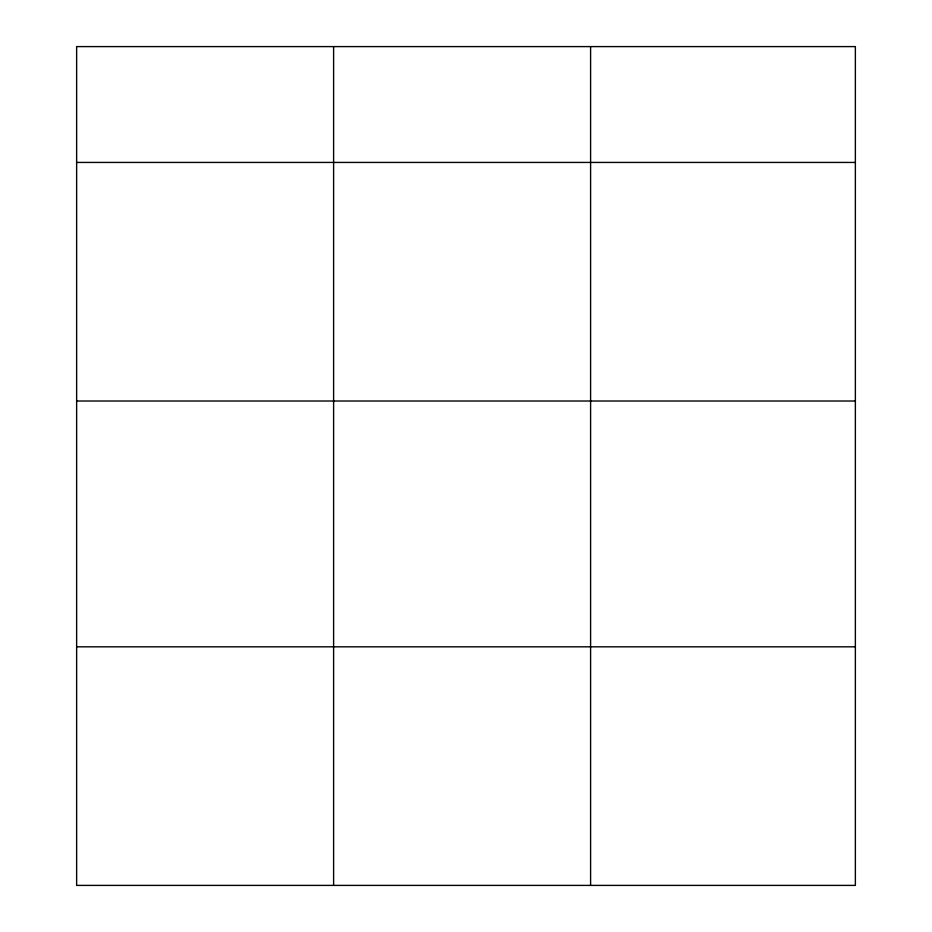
<?xml version="1.0" encoding="UTF-8"?>
<svg xmlns="http://www.w3.org/2000/svg" width="932" height="932" viewBox="0 0 932 932"><rect width="100%" height="100%" fill="white"/><g stroke="black" fill="none" stroke-linecap="round" stroke-linejoin="round"><path stroke-width="1.4" d="M855.366 401.016L855.366 46.6L76.634 46.6L76.634 885.4L855.366 885.4L855.366 401.016L76.634 401.016M76.634 162.436L855.366 162.436M76.634 646.82L855.366 646.82M590.597 46.6L590.597 885.4M333.609 46.6L333.609 885.4"/></g></svg>
